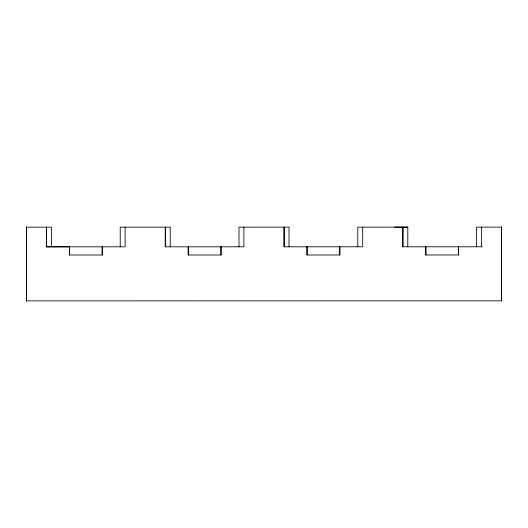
<?xml version="1.0" encoding="UTF-8"?>
<svg xmlns="http://www.w3.org/2000/svg" width="528" height="528" viewBox="0 0 528 528"><rect width="100%" height="100%" fill="white"/><g stroke="black" fill="none" stroke-linecap="round" stroke-linejoin="round"><path stroke-width="0.79" d="M26.44 227.152L26.4 300.881L26.44 227.152L51.454 227.159L51.46 246.814M26.492 246.8L26.519 227.172M102.227 255.004L102.227 246.814L102.234 255.004L69.465 255.011L69.465 246.814L46.543 246.827L46.543 227.146L46.543 246.827M120.226 246.807L120.219 227.152L170.227 227.152L170.227 246.807M125.136 227.146L125.129 246.814L45.817 246.814M188.232 255.004L188.239 246.814L188.239 255.004L221.001 255.004L221.001 246.814L221.001 255.004M238.993 246.807L238.993 227.152L289.021 227.132L289.021 246.794M165.31 246.827L165.317 227.139L165.31 246.827L243.903 246.814L243.903 227.139M307.025 254.991L307.025 246.8L307.025 254.991L339.788 254.991L339.794 246.8L339.788 254.991M357.786 246.794L357.779 227.139L407.807 227.132L407.807 246.781M284.104 246.814L284.104 227.126L284.104 246.814L362.69 246.8L362.696 227.126M425.812 254.978L425.819 246.787L425.819 254.978L458.581 254.978L458.581 246.787L458.581 254.978M476.573 246.781L476.573 227.126L501.494 227.132L501.6 300.848L501.475 227.126M481.483 246.774L481.483 227.113M501.488 246.787L501.494 227.132M402.89 246.8L402.897 227.119L402.89 246.8L482.196 246.787M394.607 227.132L407.814 227.119M26.4 300.881L501.6 300.848M69.465 246.814L69.465 255.011"/></g></svg>
